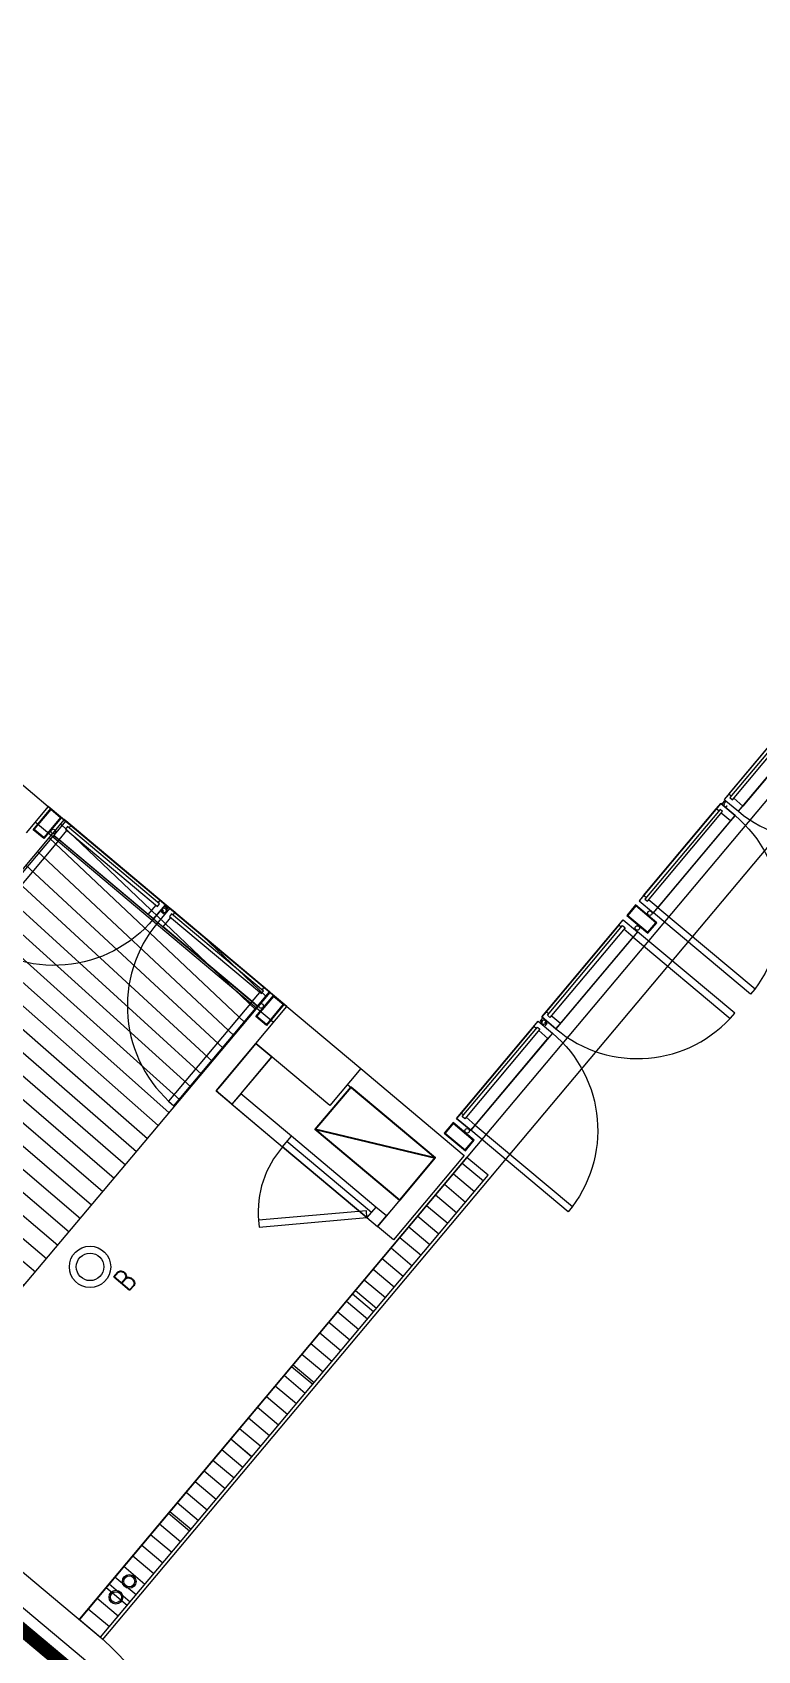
# Model space of a CAD drawing. Header units: millimetres. Extents: x 834140250 to 834644390, y 817877047 to 817987022.
# Drawn here: x 834440211 to 834445474, y 817885207 to 817896951 of the extents above; entities that cross this region are included whole.
import ezdxf

# ---------------------------------------------------------------- set-up
doc = ezdxf.new("R2010")
doc.units = ezdxf.units.MM
doc.header["$LTSCALE"] = 1000
doc.header["$MEASUREMENT"] = 0
doc.layers.add('3B52X-MAGP-P-L001_XB$0$VPA582_FS Equipment', color=1, linetype='Continuous')
doc.layers.add('VPA040_Text', color=3, linetype='Continuous')
doc.layers.add('3B52X-MAGP-P-ST01$0$VPA280_Structure', color=2, linetype='Continuous', lineweight=5)
doc.layers.add('VPAX', color=7, linetype='Continuous', lineweight=13)
doc.styles.add('3B52X-MAGP-P-L001_XB$0$adb-8094-p-ee002-n$0$Standard', font='romans.shx', dxfattribs={"width": 0.8})

# ---------------------------------------------------------------- blocks, each defined once
blk = doc.blocks.new('GFA_1F')
at = {"layer": 'VPAX', "ltscale": 500}
h = blk.add_hatch(dxfattribs=at)
h.set_pattern_fill('ANSI31', color=253, scale=1000, angle=45, style=0)
h.set_pattern_definition([(140.0000000000381, (-1031.948882460594, 15606.92866778374), (-80.34845121075374, -95.75555538992569), [])])
h.paths.add_polyline_path([(421.3962346315384, -13538.2070555687), (-349.9488962888718, -14457.46038603783), (1143.837767720222, -15710.89622497559), (1979.461659193039, -14715.03845024109), (2943.643073558807, -13565.97178554535), (1449.856414079666, -12312.53595042229)])
h = blk.add_hatch(dxfattribs=at)
h.set_pattern_fill('ANSI31', color=253, scale=800, angle=45, style=0)
h.set_pattern_definition([(139.999999968345, (1045.888045191765, -18857.60675406456), (-64.27876101097665, -76.60444427638481), [])])
h.paths.add_polyline_path([(1560.117303967476, -18116.21299147606), (1713.326200008392, -18244.77050459385), (4525.522017598152, -14893.3258150816), (4372.313121438026, -14764.76830196381)])
h = blk.add_hatch(dxfattribs=at)
h.set_pattern_fill('ANSI31', color=253, scale=150, angle=49.99999999756264, style=0)
h.set_pattern_definition([(94.99999999756257, (90317386.23964489, -1164839165.967979), (-18.67865058928975, -1.634170175724), [])])
edge = h.paths.add_edge_path()
edge.add_arc((1922.112832188606, -17840.37590658665), 40, 0, 360)
h = blk.add_hatch(dxfattribs=at)
h.set_pattern_fill('ANSI31', color=253, scale=150, angle=49.99999999756264, style=0)
h.set_pattern_definition([(94.99999999756257, (90317289.82446301, -1164839280.877129), (-18.67865058928975, -1.634170175724), [])])
edge = h.paths.add_edge_path()
edge.add_arc((1825.697650313377, -17955.28505599499), 40, 0, 360)
at = {"layer": '3B52X-MAGP-P-L001_XB$0$VPA582_FS Equipment', "color": 253}
blk.add_lwpolyline([(3271.889345288277, -14559.37711906433), (4141.839943766594, -14767.18942928314), (3884.724899888039, -15073.60720658302), (3271.889345288277, -14559.37711906433), (3529.004389166832, -14252.95934164524), (4141.839943766594, -14767.18942928314)], dxfattribs=at)
at = {"layer": '3B52X-MAGP-P-ST01$0$VPA280_Structure', "color": 253, "ltscale": 500}
blk.add_lwpolyline([(2841.234525322914, -13936.93336081505), (3066.210188627243, -13668.81780564785), (3602.441299080849, -14118.76913225651), (3377.465635180473, -14386.88468778133)], close=True, dxfattribs=at)
at = {"layer": 'VPAX', "color": 253, "ltscale": 500}
for p, q in [((6272.370888948441, -12126.99957072735), (6799.844758868217, -11498.3806912899)), ((6903.260758638382, -11585.15701854229), (6375.786889076233, -12213.77589797974)), ((5654.914611577988, -12862.87126612663), (6182.380622625351, -12234.24579298496)), ((6285.796622276306, -12321.02212011814), (5758.330611824989, -12949.64759349823)), ((1499.642712116241, -12354.32500302792), (2146.956860184669, -12897.4726742506)), ((2060.180532693863, -13000.88867413998), (1412.866384744644, -12457.74100351334)), ((2098.482754945755, -13033.02805566788), (2129.131124615669, -13058.73170399666)), ((2254.203082323074, -12987.46294057369), (2900.69247508049, -13529.9319524765)), ((2813.916147947311, -13633.34795224667), (2167.426754951477, -13090.8789409399)), ((5474.934080839157, -13077.36371016502), (4947.452352762222, -13705.97599518299)), ((5050.868352770805, -13792.75232255459), (5578.35008084774, -13164.14003813267)), ((4857.462087512016, -13813.22221827507), (4329.988217830658, -14441.84109807014)), ((4433.404217481613, -14528.61742532253), (4960.87808740139, -13899.9985460043)), ((3711.702313661575, -15124.2351089716), (3098.866761565208, -14610.005017519)), ((3034.587996959686, -14686.60946536064), (3647.42354619503, -15200.8395575285)), ((3542.230125188828, -15754.02897584438), (3695.439006567001, -15882.58650660515)), ((3100.590583443642, -16280.35442650318), (3253.799471855164, -16408.91194844246)), ((2658.951100111008, -16806.679926157), (2812.159996032715, -16935.23743963242)), ((2217.311571717262, -17333.0053576231), (2370.520459532738, -17461.56288027763)), ((1775.671356081963, -17859.33021473885), (1928.880237579346, -17987.88774549961))]:
    blk.add_line(p, q, dxfattribs=at)
for points in [[(1564.192783951759, -18111.3620634079), (15335.91751992702, -1698.859773397446)], [(1728.407201170921, -18265.69561243057), (15504.20451593399, -1848.340036392212)], [(6831.984137535095, -11460.07846724987), (6240.231497645378, -12165.30180358887), (6343.63964164257, -12252.07153856754), (6935.392268657684, -11546.84821164608), (6831.984137535095, -11460.07846724987)], [(607.2075281143188, -11605.46957921982), (1220.043081521988, -12119.69966757298), (1220.043081521988, -12119.69966745377), (1334.949747800827, -12216.11780869961), (1174.252846598625, -12407.62891757488)], [(6214.520003080368, -12195.9435697794), (5622.767363071442, -12901.16690599918), (5726.175507187843, -12987.93664121628), (6317.928134202957, -12282.71331417561), (6214.520003080368, -12195.9435697794)], [(6200.232615709305, -12249.22539329529), (6182.380623340607, -12234.24579298496), (6214.520004034042, -12195.94357073307), (6317.936003804207, -12282.71989834309), (6285.796623110771, -12321.02212035656), (6218.61768257618, -12264.65229606628)], [(6222.122867226601, -12202.3231304884), (6241.403364062309, -12179.34550642967), (6248.68184697628, -12185.45287299156), (6237.433061599731, -12198.85866653919), (6241.300480008125, -12202.10372233391), (6235.194052457809, -12209.38128983974), (6249.776206970215, -12221.61715900898), (6258.614544987679, -12211.08402764797), (6260.146634459496, -12212.36960184574), (6249.38305747509, -12225.19714617729)], [(6290.222881317139, -12141.97917115688), (6272.370888710022, -12126.99957072735), (6240.231508016586, -12165.30179309845), (6343.647508144379, -12252.07812035084), (6375.786888599396, -12213.77589797974), (6308.607948064804, -12157.40607380867)], [(2969.792047142982, -13783.72447216511), (1238.531607151031, -12331.02447402477)], [(3066.210188508034, -13668.81780576706), (1334.949748635292, -12216.11780762672)], [(1334.949748754501, -12216.11780977249), (3066.210189223289, -13668.81780493259)], [(1484.663111805916, -12372.17699599266), (1499.642712116241, -12354.32500350475), (1461.340489864349, -12322.18562304974), (1374.564162611961, -12425.60162293911), (1412.866384983063, -12457.74100351334), (1469.236209154129, -12390.56206297874)], [(2185.252499699593, -12929.6199246645), (1461.340489268303, -12322.18562352657), (1374.570754051208, -12425.59376752377), (2098.482754945755, -13033.02805566788), (2185.252499699593, -12929.6199246645)], [(1413.684542417526, -12458.42751979828), (806.9301753044128, -13181.5292160511), (768.6411452293396, -13149.37412130833), (1375.395511865616, -12426.27242457867), (1413.684542298317, -12458.42751955986)], [(2131.977259874344, -12915.32466757298), (2146.956860303879, -12897.47267520428), (2185.259082436562, -12929.6120557785), (2098.482754826546, -13033.02805566788), (2060.180532574654, -13000.88867485523), (2116.550357103348, -12933.70973443985)], [(5672.766604423523, -12877.85086655617), (5654.914612054825, -12862.87126624584), (5622.775231361389, -12901.17348849773), (5726.191231489182, -12987.94981563091), (5758.330611944199, -12949.64759337902), (5691.151671290398, -12893.27776920795)], [(2239.223482012749, -13005.3149330616), (2254.203082323074, -12987.46294057369), (2215.900860071182, -12955.32356011868), (2129.124532818794, -13058.73956000805), (2167.426754951477, -13090.87894058228), (2223.796579122543, -13023.70000004768)], [(2938.994709134102, -13562.07134270668), (2215.900860071182, -12955.32356011868), (2129.131124854088, -13058.73170411587), (2852.224964380264, -13665.47947371006), (2938.994709134102, -13562.07134270668)], [(2176.81632065773, -13001.90270030499), (2153.781567692757, -12982.57426667213), (2159.888934016228, -12975.29578375816), (2173.294727563858, -12986.54456913471), (2176.539783596992, -12982.67715060711), (2183.817351102829, -12988.78357827663), (2196.053220033646, -12974.20142352581), (2185.520088672638, -12965.36308562756), (2186.805662870407, -12963.83099615574), (2199.690336108208, -12974.64250981808)], [(2178.879522800446, -12937.21491909027), (2201.85714673996, -12956.49541592598), (2195.749780297279, -12963.77389872074), (2182.34398663044, -12952.5251134634), (2179.098930835724, -12956.3925318718), (2171.821363210678, -12950.28610432148), (2159.585494160652, -12964.86825883389), (2170.11862552166, -12973.70659673214), (2168.833051085472, -12975.23868620396), (2156.00550699234, -12964.47510933876)], [(5758.330609321594, -12949.6475969553), (6463.561792135239, -13541.40682208538), (6431.406697273254, -13579.69585239887), (5726.175514221191, -12987.936627388), (5758.330609202385, -12949.64759683609)], [(4915.312972187996, -13744.27821838856), (5507.065613031387, -13039.05488264561), (5610.473756670952, -13125.82461822033), (5018.721123099327, -13831.04793953896), (4915.312972187996, -13744.27821838856)], [(5492.786073446274, -13092.34331095219), (5474.934080958366, -13077.36371064186), (5507.073461532593, -13039.06148850918), (5610.489461302757, -13125.83781588078), (5578.350080609322, -13164.14003813267), (5511.17114007473, -13107.7702139616)], [(5578.350083708763, -13164.14003503323), (6283.581266283989, -13755.89926028252), (6315.704926609993, -13717.58385324478), (5610.473744153976, -13125.82462763786), (5578.350083589554, -13164.14003491402)], [(2885.712874889374, -13547.78394472599), (2900.69247508049, -13529.93195223808), (2938.994697570801, -13562.07133293152), (2852.218370079994, -13665.48733270168), (2813.916147828102, -13633.34795200825), (2870.285972118378, -13566.16901147366)], [(2813.909556984901, -13633.35581338406), (2207.155190110207, -14356.45750975609), (2245.470597147942, -14388.58116996288), (2852.224964380264, -13665.47947382927), (2813.909557104111, -13633.35581338406)], [(4965.304345369339, -13720.95559644699), (4947.452352762222, -13705.97599625587), (4915.312972307205, -13744.27821838856), (5018.728972434998, -13831.05454576015), (5050.868353009224, -13792.75232326984), (4983.689412117004, -13736.3824993372)], [(4297.848836898804, -14480.14332020283), (4889.601477622986, -13774.91998445988), (4993.00962126255, -13861.6897200346), (4401.256987810135, -14566.91304147243), (4297.848836898804, -14480.14332020283)], [(4875.314079880714, -13828.2018185854), (4857.462087512016, -13813.22221827507), (4889.601467967033, -13774.91999614239), (4993.017467856407, -13861.69632351398), (4960.87808740139, -13899.99854564667), (4893.699146866798, -13843.6287214756)], [(4922.915835380554, -13750.65777814388), (4903.635316371918, -13773.63538348675), (4910.913793444633, -13779.74275672436), (4922.162592053413, -13766.33697426319), (4926.029918193817, -13769.58213984966), (4932.136553287506, -13762.30474627018), (4946.718696594238, -13774.54062879086), (4937.880348443985, -13785.07375144958), (4939.4124366045, -13786.35932743549), (4950.176025986671, -13773.53179383278)], [(4936.180608272552, -13814.00453543663), (4955.50906431675, -13790.96980118752), (4948.230587244034, -13784.8624278307), (4936.981788992882, -13798.26821053028), (4933.11446249485, -13795.02304494381), (4927.00782752037, -13802.30043852329), (4912.425684332848, -13790.06455588341), (4921.26403260231, -13779.53143298626), (4919.731944561005, -13778.24585711956), (4908.920418143272, -13791.13051962852)], [(3034.587997198105, -14686.60946524143), (3098.866758823395, -14610.00502097607), (2731.165530204773, -14301.46705508232), (2956.141191840172, -14033.35150206089), (2841.234525680542, -13936.93336033821), (2584.119481682777, -14243.35113728046), (2551.980101585388, -14281.65335857868), (3034.587994337082, -14686.6094686985)], [(3602.441298961639, -14118.7691321373), (4353.164751529694, -14748.70090425014), (3838.934663057327, -15361.5364574194), (3724.027997374535, -15265.11831688881)], [(3506.023157477379, -14233.67579865456), (4141.839943766594, -14767.18942940235), (3724.027994036674, -15265.118314147)], [(4347.840210199356, -14456.82069814205), (4329.988217830658, -14441.84109783173), (4297.848836898804, -14480.14332020283), (4401.264837026596, -14566.91964757442), (4433.404217481613, -14528.61742508411), (4366.225276947021, -14472.24760091305)], [(4433.412073373795, -14528.62402260303), (5138.643256306648, -15120.38324773312), (5106.488161325455, -15158.67227804661), (4401.256978154182, -14566.91305303574), (4433.412073135376, -14528.62402260303)], [(3679.562933206558, -15162.53733122349), (3066.727378129959, -14648.30724322796)], [(3711.702313661575, -15124.23510885239), (3098.866758823395, -14610.00502097607)], [(1560.110339522362, -18116.22129142284), (4372.305487036705, -14764.776065588)], [(1560.118679642677, -18116.21739172935), (4372.313835501671, -14764.77215588093)], [(3647.423552393913, -15200.83955359459), (3034.587997198105, -14686.60946536064)]]:
    blk.add_lwpolyline(points, dxfattribs=at)
blk.add_lwpolyline([(2457.051896929741, -25046.24331796169), (2457.027939558029, -20260.67546820641, 0.2216933494231874), (1590.787894248962, -18403.0298345089), (-13096.47019803524, -6078.956970572472), (-12967.91267597675, -5925.74808204174), (1719.047433137894, -18249.57119166851, -0.2121589479348903), (2807.051896929741, -20794.59185576439), (2807.051896929741, -25046.24231672287)], format="xyb", close=True, dxfattribs=at)
for points in [[(-13176.81864929199, -6174.712525963783), (1510.43944311142, -18498.785389781, -0.2216933494237365), (2332.027939677238, -20260.67609381676), (2332.051896929741, -25046.24394369125)], [(6343.647508382797, -12252.07812023163, 0.4142135622522057), (7640.623462915421, -12138.60742783546, 0.3986640772868351)], [(6317.936003804207, -12282.71989810467, -0.4142135622522057), (6431.406697154045, -13579.69585239887, -0.3986640772868351)], [(2098.482754945755, -13033.02805542946, -0.4142135626655697), (768.641144990921, -13149.37412106991, -0.3986640772868351)], [(2129.124532938004, -13058.73956000805, 0.4142135626655697), (2245.47059738636, -14388.58117008209, 0.3986640772868351)], [(5018.728972196579, -13831.05454564095, 0.4142135622522057), (6315.704926729202, -13717.58385312557, 0.3986640772868351)], [(4993.017467737198, -13861.69632351398, -0.4142135622522057), (5106.488161206245, -15158.67227816582, -0.3986640772868351)], [(3034.587999105453, -14686.60946643353, 0.2034222945469556), (2860.767869234085, -15221.67770957947)]]:
    blk.add_lwpolyline(points, format="xyb", dxfattribs=at)
for points in [[(6299.372060418129, -12167.93189704418), (6845.081255912781, -11518.06295096874), (6826.695574402809, -11502.63678121567), (6280.987608671188, -12152.50426208973)], [(421.3962346315384, -13538.2070555687), (-349.9488962888718, -14457.46038603783), (1143.837767720222, -15710.89622497559), (1979.461659193039, -14715.03845024109), (2943.643073558807, -13565.97178554535), (1449.856414079666, -12312.53595042229)], [(1302.147784233093, -12449.6751486063), (1225.543339729309, -12385.39638745785), (1354.100861549377, -12232.18749892712), (1430.705305814743, -12296.46625995636)], [(1302.147784233093, -12449.6751486063), (1225.543339729309, -12385.39638745785), (1354.100861549377, -12232.18749892712), (1430.705305814743, -12296.46625995636)], [(1301.531499624252, -12442.63098835945), (1232.587499856949, -12384.78010332584), (1354.717145681381, -12239.23165917397), (1423.661145687103, -12297.08254432678)], [(1301.531499624252, -12442.63098835945), (1232.587499856949, -12384.78010332584), (1354.717145681381, -12239.23165917397), (1423.661145687103, -12297.08254432678)], [(5681.907925128937, -12903.79699838161), (6227.617120504379, -12253.92805242538), (6209.231439113617, -12238.50188267231), (5663.523473262787, -12888.36936354637)], [(1458.716980218887, -12381.31831681728), (2127.274601221085, -12942.70917212963), (2142.700771093369, -12924.32349073887), (1474.144615054131, -12362.93386507034)], [(2213.270756721497, -13014.46411216259), (2881.010216355324, -13575.16844892502), (2896.436386227608, -13556.78276753426), (2228.69839155674, -12996.07966041565)], [(5685.985996007919, -13136.97063851357), (5750.264757156372, -13060.36619400978), (5597.05586874485, -12931.8086720705), (5532.777107834816, -13008.41311645508)], [(5685.985996007919, -13136.97063851357), (5750.264757156372, -13060.36619400978), (5597.05586874485, -12931.8086720705), (5532.777107834816, -13008.41311645508)], [(5685.369712352753, -13129.92647814751), (5743.220597028732, -13060.98247814178), (5597.672152876854, -12938.85283243656), (5539.821267962456, -13007.79683244228)], [(5685.369712352753, -13129.92647814751), (5743.220597028732, -13060.98247814178), (5597.672152876854, -12938.85283243656), (5539.821267962456, -13007.79683244228)], [(5519.92539870739, -13096.84025621414), (4974.690829396248, -13747.10746061802), (4956.306377649307, -13731.67982530594), (5501.539717793465, -13081.41408622265)], [(2917.683397650719, -13805.27048683167), (2841.078953266144, -13740.99172580242), (2969.636475205421, -13587.78283727169), (3046.240919470787, -13652.06159830093)], [(2917.683397650719, -13805.27048683167), (2841.078953266144, -13740.99172580242), (2969.636475205421, -13587.78283727169), (3046.240919470787, -13652.06159830093)], [(2917.067113518715, -13798.22632658482), (2848.123113512993, -13740.37544167042), (2970.252759456635, -13594.82699751854), (3039.196759343147, -13652.67788255215)], [(2917.067113518715, -13798.22632658482), (2848.123113512993, -13740.37544167042), (2970.252759456635, -13594.82699751854), (3039.196759343147, -13652.67788255215)], [(4902.461263179779, -13832.70535767078), (4357.226693868637, -14482.97256207466), (4338.842242240906, -14467.54492688179), (4884.075582385063, -13817.27918767929)], [(2841.234525322914, -13936.93336081505), (2956.141191840172, -14033.35150194168), (2666.886765956879, -14378.07149922848), (2551.980101585388, -14281.65335857868)], [(2731.165528655052, -14301.46705389023), (2666.886765956879, -14378.07149922848), (3034.587994217873, -14686.6094686985), (3098.866758465767, -14610.00502049923)], [(4361.067460298538, -14715.94706404209), (4425.346221208572, -14639.34261977673), (4272.137332677841, -14510.78509795666), (4207.858571767807, -14587.38954234123)], [(4361.067460298538, -14715.94706404209), (4425.346221208572, -14639.34261977673), (4272.137332677841, -14510.78509795666), (4207.858571767807, -14587.38954234123)], [(4360.451176166534, -14708.90290391445), (4418.302061080933, -14639.95890390873), (4272.753616809845, -14517.8292580843), (4214.902731895447, -14586.77325820923)], [(4360.451176166534, -14708.90290391445), (4418.302061080933, -14639.95890390873), (4272.753616809845, -14517.8292580843), (4214.902731895447, -14586.77325820923)], [(1560.117303967476, -18116.21299147606), (1713.326200008392, -18244.77050459385), (4525.522017598152, -14893.3258150816), (4372.313121438026, -14764.76830196381)], [(3788.306756854057, -15188.51386880875), (3711.702312469482, -15124.23510801792), (3647.423550248146, -15200.83955252171), (3724.027996659279, -15265.11831462383)], [(2864.937487602234, -15269.29820537567), (3647.4235496521, -15200.83955335617), (3643.065762996674, -15151.02981877327), (2860.579701066017, -15219.48847043514)]]:
    blk.add_lwpolyline(points, close=True, dxfattribs=at)
for centre, radius in [((1370.93904876709, -12398.80741250515), 16.49999982309191), ((5699.397021055222, -12991.57492959499), 16.49999982309191), ((5609.406735658646, -13098.82117533684), 16.49999982309191), ((2879.235010504723, -13664.40460729599), 16.49999982309191), ((4374.470626711845, -14570.54476153851), 16.49999982309191), ((1637.618859291077, -15558.03351283073), 150), ((1637.618859291077, -15558.03351283073), 99.99999999999997), ((1922.112832188606, -17840.37590658665), 50), ((1922.112832188606, -17840.37590658665), 40), ((1825.697650313377, -17955.28505599499), 50), ((1825.697650313377, -17955.28505599499), 40)]:
    blk.add_circle(centre, radius, dxfattribs=at)
at = {"layer": 'VPAX', "color": 253, "ltscale": 500, "style": '3B52X-MAGP-P-L001_XB$0$adb-8094-p-ee002-n$0$Standard', "width": 0.8}
blk.add_text('B', height=150, rotation=50.00000349318146, dxfattribs=at).set_placement((1911.785677552223, -15743.44349884987))

msp = doc.modelspace()

# ---------------------------------------------------------------- linework, layer by layer
at = {"layer": 'VPA040_Text', "color": 2, "ltscale": 500, "const_width": 100}
msp.add_lwpolyline([(834440004.9085743, 817914286.4035056), (834455524.97398, 817901263.5223395, 0.4142138681012147), (834455982.8426485, 817901303.5888646), (834461671.5203793, 817908083.0721642), (834461920.4848207, 817907874.1661932), (834461727.6239487, 817907644.3707265), (834462876.6929046, 817906680.1911455), (834463069.5268966, 817906910.0026437), (834463222.7361019, 817906781.4454991), (834458144.7285839, 817900729.6815293), (834461331.4725255, 817898055.6858586), (834462681.3265042, 817899664.3791866), (834463045.1975963, 817899359.0550827), (834459205.9226693, 817894783.5853682, 0.1763271853086564), (834458574.242652, 817893050.2297367), (834458574.2426527, 817880391.5852574, 0.02066140124933939), (834460008.8174837, 817880057.6542647), (834459687.3102316, 817878285.6311598, -0.019734031264854), (834458574.2445784, 817878538.472781), (834457081.5285053, 817878504.0145515), (834441324.2426523, 817878504.4410237), (834441324.2186425, 817883300.4864618, 0.2225230532940946), (834440488.7945299, 817885063.5090815), (834430944.560803, 817893072.0720919)], format="xyb", dxfattribs=at)

# ---------------------------------------------------------------- block references
msp.add_blockref('GFA_1F', (834438992.191881, 817903550.3389019))

doc.saveas('drawing.dxf')
